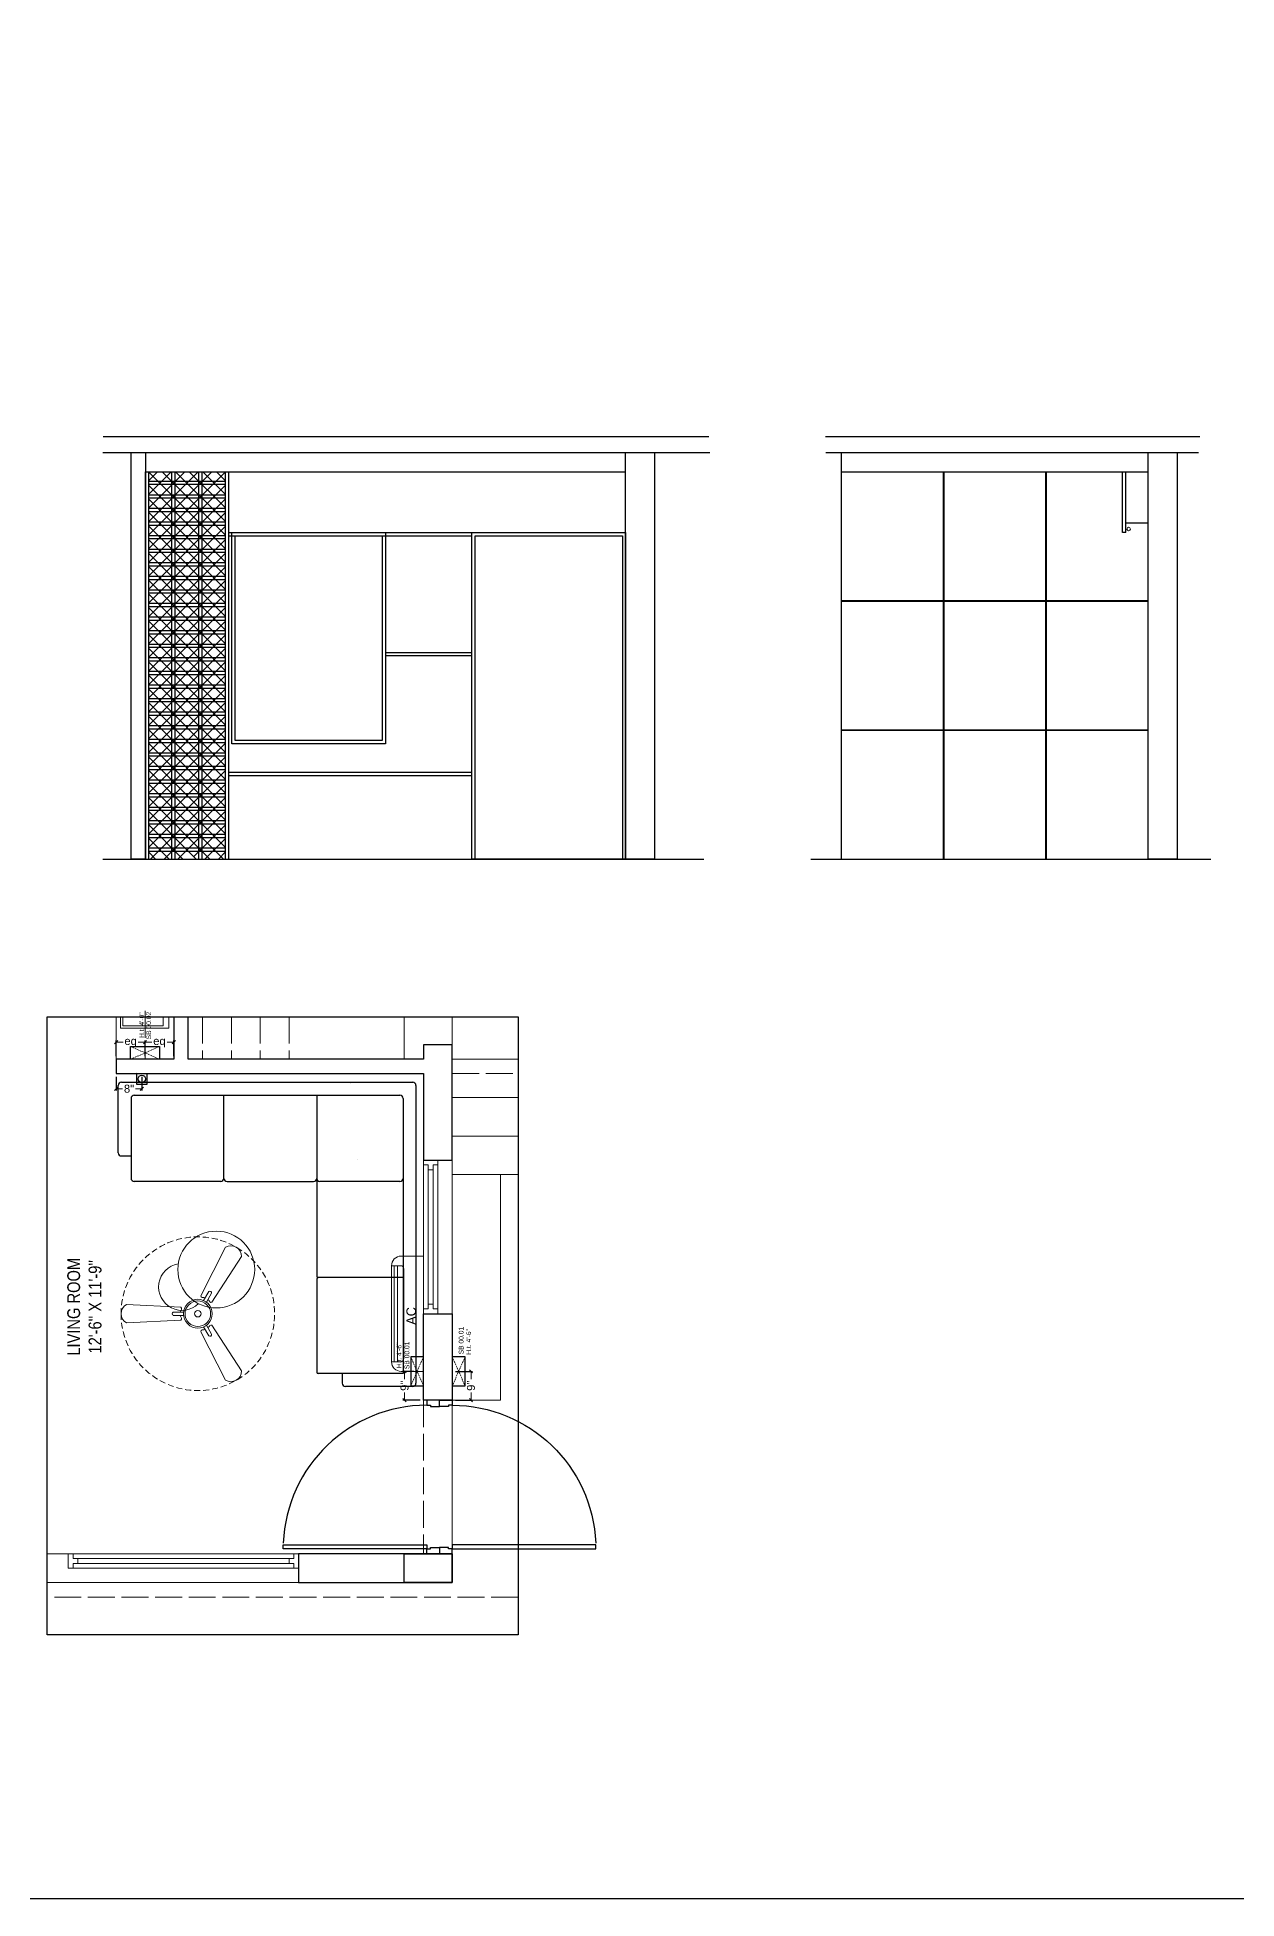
# Model space of a CAD drawing. Header units: millimetres. Extents: x 56222 to 3066687, y -650199 to -121287.
# Drawn here: x 145941 to 146316, y -180271 to -179690 of the extents above; entities that cross this region are included whole.
import ezdxf

# ---------------------------------------------------------------- set-up
doc = ezdxf.new("R2010")
doc.units = ezdxf.units.MM
doc.header["$MEASUREMENT"] = 0
doc.header["$PDMODE"] = 35
for name, pattern in [('ACAD_ISO02W100', [15, 12, -3]), ('DASHED', [0.75, 0.5, -0.25]), ('DASHED2', [0.375, 0.25, -0.125])]:
    doc.linetypes.add(name, pattern=pattern)
doc.layers.get('Defpoints').update_dxf_attribs({"color": 220})
for name, color, linetype in [('AR DOOR', 40, 'Continuous'), ('AR ELE-5', 134, 'Continuous'), ('str coll', 6, 'Continuous')]:
    doc.layers.add(name, color=color, linetype=linetype)
for name, color, linetype, lineweight in [('COLUMN', 1, 'Continuous', 30), ('dim05', 1, 'Continuous', 13), ('el', 7, 'Continuous', 20), ('ELEC-wires', 1, 'DASHED2', 13), ('Electrical', 84, 'Continuous', 30), ('ELEVATION', 250, 'Continuous', 9), ('FIRST FLOOR ( TEXT )', 7, 'Continuous', 9), ('FUR', 250, 'Continuous', 0), ('FURNITURE', 32, 'Continuous', 9), ('furniture dimensions', 1, 'DASHED', 0), ('GROUND FLOOR', 7, 'Continuous', 9), ('GROUND FLOOR  ( PLINE )', 251, 'Continuous', 30), ('GROUND FLOOR ( DW_RAIL )', 7, 'Continuous', 9), ('GROUND FLOOR ( STAIR )', 251, 'Continuous', 9), ('SECTION ( SLAB PLine )', 104, 'Continuous', 30), ('Text', 7, 'Continuous', 15), ('wall', 7, 'Continuous', 30), ('XX~SLAB ( BEAM )~ ( DIM )', 7, 'Continuous', 9)]:
    doc.layers.add(name, color=color, linetype=linetype, lineweight=lineweight)
doc.styles.add('Arial', font='arial.ttf')
doc.styles.add('KATHA', font='swissc.ttf')
doc.styles.get("Standard").update_dxf_attribs({"font": 'arial.ttf', "height": 6})
doc.styles.add('TEXT', font='eurr____.ttf')
doc.dimstyles.new('ISO-25', dxfattribs={"dimtxt": 2.5, "dimasz": 1, "dimexe": 0.5, "dimexo": 1, "dimtad": 0, "dimdec": 1, "dimlunit": 4, "dimtxsty": 'Standard', "dimblk": 'OBLIQUE', "dimcen": 2.5, "dimclrd": 1, "dimclre": 1, "dimclrt": 5, "dimadec": 0, "dimazin": 0, "dimtfac": 1, "dimtdec": 1, "dimtmove": 0, "dimatfit": 3, "dimfxl": 1, "dimlwd": -1, "dimarcsym": 0})

# ---------------------------------------------------------------- blocks, each defined once
blk = doc.blocks.new('*U257')
for points in [[(0, 0), (0, 1120), (30, 1120), (30, 0)], [(-40, 0), (0, 0), (0, -30), (10, -30), (10, -100), (-40, -100)], [(1160, 0), (1120, 0), (1120, -30), (1110, -30), (1110, -100), (1160, -100)]]:
    blk.add_lwpolyline(points, close=True)
at = {"layer": 'AR ELE-5', "linetype": 'ByBlock', "ltscale": 15}
blk.add_arc((-2, -1), 1122, 0.0347, 87.627, dxfattribs=at)
blk = doc.blocks.new('_Oblique')
at = {"layer": 'wall', "color": 0, "lineweight": -2}
blk.add_line((-0.5, -0.5), (0.5, 0.5), dxfattribs=at)
blk = doc.blocks.new('*D1211')
at = {"layer": 'Defpoints', "color": 0, "lineweight": 30, "transparency": 16777216}
for p in [(146055.77, -180106.67), (146059.69, -180106.67), (146061.68, -180115.67)]:
    blk.add_point(p, dxfattribs=at)
at = {"layer": 'dim05', "color": 1, "linetype": 'Continuous', "lineweight": -2, "transparency": 16777216}
for p, q in [((146058.69, -180106.67), (146055.27, -180106.67)), ((146060.68, -180115.67), (146055.27, -180115.67))]:
    blk.add_line(p, q, dxfattribs=at)
at = {"layer": 'dim05', "color": 1, "linetype": 'Continuous', "transparency": 16777216}
for p, q in [((146055.77, -180106.67), (146055.77, -180109.11)), ((146055.77, -180115.67), (146055.77, -180113.24))]:
    blk.add_line(p, q, dxfattribs=at)
at = {"layer": 'dim05', "color": 1, "transparency": 16777216}
for p, rotation in [((146055.77, -180106.67), 90), ((146055.77, -180115.67), 270)]:
    blk.add_blockref('_Oblique', p, dxfattribs=dict(at, rotation=rotation))
at = {"layer": 'dim05', "color": 5, "lineweight": 25, "transparency": 16777216, "insert": (146055.77, -180111.17), "char_height": 2.5, "attachment_point": 5, "rotation": 90, "style": 'Arial'}
blk.add_mtext('9"', dxfattribs=at)
blk = doc.blocks.new('6616')
at = {"color": 242, "linetype": 'DASHED', "true_color": 0xcd2027}
for p, q in [((386784.79, -36915.77), (386775.78, -36911.78)), ((386784.79, -36911.78), (386775.78, -36915.77))]:
    blk.add_line(p, q, dxfattribs=at)
at = {"layer": 'ELEC-wires', "color": 5, "linetype": 'ByBlock', "lineweight": 30, "ltscale": 4}
blk.add_lwpolyline([(386775.78, -36911.78), (386784.79, -36911.78), (386784.79, -36915.77), (386775.78, -36915.77)], close=True, dxfattribs=at)
blk = doc.blocks.new('*D1212')
at = {"layer": 'Defpoints', "color": 0, "lineweight": 30, "transparency": 16777216}
for p in [(146070.68, -180106.67), (146076.53, -180106.67), (146070.68, -180115.67)]:
    blk.add_point(p, dxfattribs=at)
at = {"layer": 'dim05', "color": 1, "linetype": 'Continuous', "lineweight": -2, "transparency": 16777216}
for p, q in [((146071.68, -180106.67), (146077.03, -180106.67)), ((146071.68, -180115.67), (146077.03, -180115.67))]:
    blk.add_line(p, q, dxfattribs=at)
at = {"layer": 'dim05', "color": 1, "linetype": 'Continuous', "transparency": 16777216}
for p, q in [((146076.53, -180106.67), (146076.53, -180109.11)), ((146076.53, -180115.67), (146076.53, -180113.24))]:
    blk.add_line(p, q, dxfattribs=at)
at = {"layer": 'dim05', "color": 1, "transparency": 16777216}
for p, rotation in [((146076.53, -180106.67), 90), ((146076.53, -180115.67), 270)]:
    blk.add_blockref('_Oblique', p, dxfattribs=dict(at, rotation=rotation))
at = {"layer": 'dim05', "color": 5, "lineweight": 25, "transparency": 16777216, "insert": (146076.53, -180111.17), "char_height": 2.5, "attachment_point": 5, "rotation": 90, "style": 'Arial'}
blk.add_mtext('9"', dxfattribs=at)
blk = doc.blocks.new('*D1213')
at = {"layer": 'Defpoints', "color": 0, "lineweight": 30, "transparency": 16777216}
for p in [(145965.68, -180013.67), (145973.68, -180013.67), (145973.68, -180018.39)]:
    blk.add_point(p, dxfattribs=at)
at = {"layer": 'dim05', "color": 1, "linetype": 'Continuous', "lineweight": -2, "transparency": 16777216}
for p, q in [((145965.68, -180014.67), (145965.68, -180018.89)), ((145973.68, -180014.67), (145973.68, -180018.89))]:
    blk.add_line(p, q, dxfattribs=at)
at = {"layer": 'dim05', "color": 1, "linetype": 'Continuous', "transparency": 16777216}
for p, q in [((145965.68, -180018.39), (145967.62, -180018.39)), ((145973.68, -180018.39), (145971.75, -180018.39))]:
    blk.add_line(p, q, dxfattribs=at)
at = {"layer": 'dim05', "color": 1, "transparency": 16777216, "rotation": 180}
blk.add_blockref('_Oblique', (145965.68, -180018.39), dxfattribs=at)
at = {"layer": 'dim05', "color": 1, "transparency": 16777216}
blk.add_blockref('_Oblique', (145973.68, -180018.39), dxfattribs=at)
at = {"layer": 'dim05', "color": 5, "lineweight": 25, "transparency": 16777216, "insert": (145969.68, -180018.39), "char_height": 2.5, "attachment_point": 5, "style": 'Arial'}
blk.add_mtext('8"', dxfattribs=at)
blk = doc.blocks.new('*D1214')
at = {"layer": 'Defpoints', "color": 0, "lineweight": 30, "transparency": 16777216}
for p in [(145974.68, -180003.85), (145965.68, -180009.17), (145974.68, -180009.17)]:
    blk.add_point(p, dxfattribs=at)
at = {"layer": 'dim05', "color": 1, "linetype": 'Continuous', "lineweight": -2, "transparency": 16777216}
for p, q in [((145965.68, -180008.17), (145965.68, -180003.35)), ((145974.68, -180008.17), (145974.68, -180003.35))]:
    blk.add_line(p, q, dxfattribs=at)
at = {"layer": 'dim05', "color": 1, "linetype": 'Continuous', "transparency": 16777216}
for p, q in [((145965.68, -180003.85), (145967.8, -180003.85)), ((145974.68, -180003.85), (145972.56, -180003.85))]:
    blk.add_line(p, q, dxfattribs=at)
at = {"layer": 'dim05', "color": 1, "transparency": 16777216, "rotation": 180}
blk.add_blockref('_Oblique', (145965.68, -180003.85), dxfattribs=at)
at = {"layer": 'dim05', "color": 1, "transparency": 16777216}
blk.add_blockref('_Oblique', (145974.68, -180003.85), dxfattribs=at)
at = {"layer": 'dim05', "color": 5, "lineweight": 25, "transparency": 16777216, "insert": (145970.18, -180003.85), "char_height": 2.5, "attachment_point": 5, "style": 'Arial'}
blk.add_mtext('eq', dxfattribs=at)
blk = doc.blocks.new('*D1215')
at = {"layer": 'Defpoints', "color": 0, "lineweight": 30, "transparency": 16777216}
for p in [(145974.68, -180003.85), (145974.68, -180009.17), (145983.68, -180009.17)]:
    blk.add_point(p, dxfattribs=at)
at = {"layer": 'dim05', "color": 1, "linetype": 'Continuous', "lineweight": -2, "transparency": 16777216}
for p, q in [((145974.68, -180008.17), (145974.68, -180003.35)), ((145983.68, -180008.17), (145983.68, -180003.35))]:
    blk.add_line(p, q, dxfattribs=at)
at = {"layer": 'dim05', "color": 1, "linetype": 'Continuous', "transparency": 16777216}
for p, q in [((145974.68, -180003.85), (145976.8, -180003.85)), ((145983.68, -180003.85), (145981.56, -180003.85))]:
    blk.add_line(p, q, dxfattribs=at)
at = {"layer": 'dim05', "color": 1, "transparency": 16777216, "rotation": 180}
blk.add_blockref('_Oblique', (145974.68, -180003.85), dxfattribs=at)
at = {"layer": 'dim05', "color": 1, "transparency": 16777216}
blk.add_blockref('_Oblique', (145983.68, -180003.85), dxfattribs=at)
at = {"layer": 'dim05', "color": 5, "lineweight": 25, "transparency": 16777216, "insert": (145979.18, -180003.85), "char_height": 2.5, "attachment_point": 5, "style": 'Arial'}
blk.add_mtext('eq', dxfattribs=at)
blk = doc.blocks.new('fan')
at = {"layer": 'Electrical', "lineweight": 15, "ltscale": 20}
for p, q in [((3300835.29, -509900.78), (3300836.47, -509923.43)), ((3300841.81, -509923.43), (3300842.99, -509900.78)), ((3300838.47, -509924.57), (3300838.47, -509920.25)), ((3300839.81, -509920.28), (3300839.81, -509924.57)), ((3300831.66, -509931.77), (3300811.45, -509942.07)), ((3300829.93, -509935.08), (3300833.64, -509932.93)), ((3300834.31, -509934.09), (3300830.57, -509936.25)), ((3300847.68, -509936.23), (3300843.97, -509934.09)), ((3300844.64, -509932.93), (3300848.38, -509935.09)), ((3300866.83, -509942.07), (3300846.62, -509931.77)), ((3300815.3, -509948.74), (3300834.33, -509936.39)), ((3300843.95, -509936.39), (3300862.98, -509948.74))]:
    blk.add_line(p, q, dxfattribs=at)
at = {"layer": 'Electrical', "linetype": 'DASHED', "lineweight": 15, "ltscale": 5}
blk.add_circle((3300839.14, -509930.53), 32, dxfattribs=at)
at = {"layer": 'Electrical', "lineweight": 15, "ltscale": 20}
for centre, major_axis, start_param, end_param in [((3300839.14, -509902.94), (3.12, 3.12), -0.272136, 1.842967), ((3300839.14, -509930.53), (4.24, -4.24), 3.14161, 9.424795), ((3300839.14, -509930.53), (3.77, -3.77), 1.749190548672175e-05, 6.283202799085073), ((3300837.1, -509923.08), (0.51, 0.51), 2.863014, 4.257784), ((3300839.14, -509926.42), (2.27, -2.27), 2.565057, 2.951308), ((3300839.13, -509920.5), (0.501, 0.501), -0.465536, 1.983618), ((3300839.14, -509926.42), (2.27, 2.27), 0.19032, 0.57657), ((3300841.18, -509923.08), (0.51, -0.51), 5.167028, 6.561799), ((3300831.67, -509932.49), (0.51, -0.51), 0.978238, 2.373008), ((3300835.59, -509932.58), (2.27, -2.27), 3.855511, 4.241762), ((3300839.14, -509930.53), (0.943, 0.943), 1.570814, 7.853999), ((3300842.69, -509932.58), (2.27, 2.27), 5.183051, 5.569301), ((3300846.61, -509932.49), (0.51, -0.51), 2.339416, 3.734186), ((3300815.25, -509944.32), (3.12, -3.12), 3.393055, 5.508159), ((3300830.46, -509935.55), (0.501, -0.501), 3.199655, 5.648809), ((3300835.59, -509932.58), (2.27, -2.27), 4.659452, 5.045703), ((3300833.71, -509936.02), (0.51, 0.51), -1.325776, 0.068994), ((3300844.57, -509936.02), (0.51, -0.51), 3.072633, 4.467404), ((3300842.69, -509932.58), (2.27, 2.27), 4.37911, 4.765361), ((3300847.83, -509935.54), (0.501, 0.501), 3.723254, 6.172408), ((3300863.03, -509944.32), (3.12, -3.12), 5.48745, 7.602554)]:
    blk.add_ellipse(centre, major_axis=major_axis, ratio=1, start_param=start_param, end_param=end_param, dxfattribs=at)
blk = doc.blocks.new('ac paln')
at = {"layer": 'Electrical', "lineweight": 15}
for p, q in [((389238.69, -37646.36), (389238.69, -37610.34)), ((389238.69, -37610.34), (389245.67, -37610.34)), ((389244.81, -37642.35), (389244.81, -37614.35)), ((389245.81, -37613.35), (389248.68, -37613.35)), ((389246.82, -37643.35), (389246.82, -37613.35)), ((389247.82, -37643.35), (389247.82, -37613.35)), ((389248.68, -37613.35), (389248.68, -37643.35)), ((389248.68, -37643.35), (389248.68, -37613.35)), ((389245.67, -37646.36), (389238.69, -37646.36)), ((389245.81, -37643.35), (389248.68, -37643.35)), ((389248.68, -37643.35), (389248.68, -37643.35))]:
    blk.add_line(p, q, dxfattribs=at)
for centre, start, end in [((389245.67, -37613.35), 0, 90), ((389245.67, -37643.35), 270, 0)]:
    blk.add_arc(centre, 3.01, start, end, dxfattribs=at)
at = {"layer": 'Electrical', "lineweight": 15, "extrusion": (0, 0, -1)}
for centre, start_param, end_param in [((389245.81, -37614.35), -0.785398, 0.785398), ((389245.81, -37642.35), 3.926991, 5.497787)]:
    blk.add_ellipse(centre, major_axis=(-0.71, 0.71), ratio=1, start_param=start_param, end_param=end_param, dxfattribs=at)
at = {"layer": 'Text', "style": 'TEXT'}
blk.add_text('AC', height=3, rotation=270, dxfattribs=at).set_placement((389241.02, -37624.87))

msp = doc.modelspace()

# ---------------------------------------------------------------- linework, layer by layer
at = {"layer": 'COLUMN'}
msp.add_lwpolyline([(146055.6824, -180172.6746), (146055.6824, -180163.6746), (146070.6824, -180163.6746), (146070.6824, -180172.6746)], close=True, dxfattribs=at)
at = {"layer": 'ELEVATION', "color": 0, "lineweight": 25}
for points in [[(146001.8199, -179844.636), (146049.8199, -179844.636), (146049.8199, -179910.636), (146001.8199, -179910.636)], [(146002.8199, -179845.636), (146048.8199, -179845.636), (146048.8199, -179909.636), (146002.8199, -179909.636)], [(146076.8199, -179844.636), (146124.8199, -179844.636), (146124.8199, -179946.636), (146076.8199, -179946.636)], [(146077.8199, -179845.636), (146123.8199, -179845.636), (146123.8199, -179946.636), (146077.8199, -179946.636)]]:
    msp.add_lwpolyline(points, close=True, dxfattribs=at)
at = {"layer": 'FUR'}
for p, q in [((146038.9937, -180016.8059), (146038.9937, -180016.8059)), ((146040.9937, -180040.3953), (146040.9937, -180040.3953))]:
    msp.add_line(p, q, dxfattribs=at)
at = {"layer": 'FURNITURE', "lineweight": 25}
for p, q in [((145974.8199, -179946.636), (145974.8199, -179825.636)), ((145975.7628, -179825.636), (145999.8199, -179849.6931)), ((145975.8199, -179946.636), (145975.8199, -179825.636)), ((145999.8199, -179825.636), (145975.8199, -179849.636)), ((145995.5772, -179825.636), (145975.8199, -179845.3934)), ((145991.3346, -179825.636), (145975.8199, -179841.1507)), ((145987.0919, -179825.636), (145975.8199, -179836.9081)), ((145982.8493, -179825.636), (145975.8199, -179832.6655)), ((145978.6067, -179825.636), (145975.8199, -179828.4228)), ((145980.0054, -179825.636), (145999.8199, -179845.4505)), ((145983.0487, -179946.636), (145983.0487, -179825.636)), ((145984.0487, -179946.636), (145984.0487, -179825.636)), ((145984.248, -179825.636), (145999.8199, -179841.2079)), ((145988.4907, -179825.636), (145999.8199, -179836.9652)), ((145991.5339, -179946.636), (145991.5339, -179825.636)), ((145992.5339, -179946.636), (145992.5339, -179825.636)), ((145992.7333, -179825.636), (145999.8199, -179832.7226)), ((145996.976, -179825.636), (145999.8199, -179828.4799)), ((145999.8199, -179946.636), (145999.8199, -179825.636)), ((146000.8199, -179946.636), (146000.8199, -179825.636)), ((146224.0515, -179825.636), (146224.0515, -179946.636)), ((146224.2085, -179825.636), (146224.2085, -179946.636)), ((146256.0515, -179825.636), (146256.0515, -179946.636)), ((146256.2085, -179825.636), (146256.2085, -179946.636)), ((145999.8199, -179829.8787), (145975.8199, -179853.8787)), ((145975.8199, -179829.9358), (145999.8199, -179853.9358)), ((145999.8208, -179828.6793), (145975.8208, -179828.6793)), ((145999.8208, -179829.6793), (145975.8208, -179829.6793)), ((145999.8199, -179834.1213), (145975.8199, -179858.1213)), ((145975.8199, -179834.1784), (145999.8199, -179858.1784)), ((145999.8199, -179838.3639), (145975.8199, -179862.3639)), ((145999.8208, -179832.9219), (145975.8208, -179832.9219)), ((145999.8208, -179833.9219), (145975.8208, -179833.9219)), ((145999.8208, -179837.1646), (145975.8208, -179837.1646)), ((145999.8208, -179838.1646), (145975.8208, -179838.1646)), ((145975.8199, -179838.4211), (145999.8199, -179862.4211)), ((145999.8199, -179842.6066), (145975.8199, -179866.6066)), ((145975.8199, -179842.6637), (145999.8199, -179866.6637)), ((145999.8208, -179841.4072), (145975.8208, -179841.4072)), ((145999.8208, -179842.4072), (145975.8208, -179842.4072)), ((145999.8199, -179846.8492), (145975.8199, -179870.8492)), ((145975.8199, -179846.9063), (145999.8199, -179870.9063)), ((145999.8208, -179845.6499), (145975.8208, -179845.6499)), ((145999.8208, -179846.6499), (145975.8208, -179846.6499)), ((145999.8208, -179849.8925), (145975.8208, -179849.8925)), ((146000.8199, -179844.636), (146076.8199, -179844.636)), ((146000.8199, -179845.636), (146076.8199, -179845.636)), ((145999.8199, -179851.0919), (145975.8199, -179875.0919)), ((145975.8199, -179851.149), (145999.8199, -179875.149)), ((145999.8199, -179855.3345), (145975.8199, -179879.3345)), ((145975.8199, -179855.3916), (145999.8199, -179879.3916)), ((145999.8208, -179850.8925), (145975.8208, -179850.8925)), ((145999.8208, -179854.1351), (145975.8208, -179854.1351)), ((145999.8208, -179855.1351), (145975.8208, -179855.1351)), ((145999.8199, -179859.5772), (145975.8199, -179883.5772)), ((145975.8199, -179859.6343), (145999.8199, -179883.6343)), ((145999.8208, -179858.3778), (145975.8208, -179858.3778)), ((145999.8208, -179859.3778), (145975.8208, -179859.3778)), ((145999.8199, -179863.8198), (145975.8199, -179887.8198)), ((145975.8199, -179863.8769), (145999.8199, -179887.8769)), ((145999.8208, -179862.6204), (145975.8208, -179862.6204)), ((145999.8208, -179863.6204), (145975.8208, -179863.6204)), ((145999.8208, -179866.8631), (145975.8208, -179866.8631)), ((146192.13, -179865.8909), (146288.13, -179865.8909)), ((146192.13, -179866.0479), (146288.13, -179866.0479)), ((145999.8199, -179868.0624), (145975.8199, -179892.0624)), ((145975.8199, -179868.1195), (145999.8199, -179892.1195)), ((145999.8199, -179872.3051), (145975.8199, -179896.3051)), ((145975.8199, -179872.3622), (145999.8199, -179896.3622)), ((145999.8208, -179867.8631), (145975.8208, -179867.8631)), ((145999.8208, -179871.1057), (145975.8208, -179871.1057)), ((145999.8208, -179872.1057), (145975.8208, -179872.1057)), ((145999.8199, -179876.5477), (145975.8199, -179900.5477)), ((145975.8199, -179876.6048), (145999.8199, -179900.6048)), ((145999.8208, -179875.3483), (145975.8208, -179875.3483)), ((145999.8208, -179876.3483), (145975.8208, -179876.3483)), ((145999.8199, -179880.7904), (145975.8199, -179904.7904)), ((145975.8199, -179880.8475), (145999.8199, -179904.8475)), ((145999.8208, -179879.591), (145975.8208, -179879.591)), ((145999.8208, -179880.591), (145975.8208, -179880.591)), ((145999.8208, -179883.8336), (145975.8208, -179883.8336)), ((145999.8208, -179884.8336), (145975.8208, -179884.8336)), ((146049.8199, -179882.086), (146076.8199, -179882.086)), ((146049.8199, -179883.086), (146076.8199, -179883.086)), ((145999.8199, -179885.033), (145975.8199, -179909.033)), ((145975.8199, -179885.0901), (145999.8199, -179909.0901)), ((145999.8199, -179889.2756), (145975.8199, -179913.2756)), ((145975.8199, -179889.3327), (145999.8199, -179913.3327)), ((145999.8208, -179888.0763), (145975.8208, -179888.0763)), ((145999.8208, -179889.0763), (145975.8208, -179889.0763)), ((145999.8199, -179893.5183), (145975.8199, -179917.5183)), ((145975.8199, -179893.5754), (145999.8199, -179917.5754)), ((145999.8208, -179892.3189), (145975.8208, -179892.3189)), ((145999.8208, -179893.3189), (145975.8208, -179893.3189)), ((145999.8199, -179897.7609), (145975.8199, -179921.7609)), ((145975.8199, -179897.818), (145999.8199, -179921.818)), ((145999.8199, -179902.0036), (145975.8199, -179926.0036)), ((145975.8199, -179902.0607), (145999.8199, -179926.0607)), ((145999.8208, -179896.5615), (145975.8208, -179896.5615)), ((145999.8208, -179897.5615), (145975.8208, -179897.5615)), ((145999.8208, -179900.8042), (145975.8208, -179900.8042)), ((145999.8208, -179901.8042), (145975.8208, -179901.8042)), ((145999.8199, -179906.2462), (145975.8199, -179930.2462)), ((145975.8199, -179906.3033), (145999.8199, -179930.3033)), ((145999.8208, -179905.0468), (145975.8208, -179905.0468)), ((145999.8208, -179906.0468), (145975.8208, -179906.0468)), ((146192.13, -179906.2242), (146288.13, -179906.2242)), ((146192.13, -179906.3812), (146288.13, -179906.3812)), ((145999.8199, -179910.4888), (145975.8199, -179934.4888)), ((145975.8199, -179910.5459), (145999.8199, -179934.5459)), ((145999.8208, -179909.2895), (145975.8208, -179909.2895)), ((145999.8208, -179910.2895), (145975.8208, -179910.2895)), ((145999.8208, -179913.5321), (145975.8208, -179913.5321)), ((145999.8199, -179914.7315), (145975.8199, -179938.7315)), ((145975.8199, -179914.7886), (145999.8199, -179938.7886)), ((145999.8199, -179918.9741), (145975.8199, -179942.9741)), ((145975.8199, -179919.0312), (145999.8199, -179943.0312)), ((145999.8208, -179914.5321), (145975.8208, -179914.5321)), ((145999.8208, -179917.7748), (145975.8208, -179917.7748)), ((145999.8208, -179918.7748), (145975.8208, -179918.7748)), ((146000.8199, -179919.536), (146076.8199, -179919.536)), ((145975.8199, -179923.2739), (145999.182, -179946.636)), ((145999.8208, -179922.0174), (145975.8208, -179922.0174)), ((145999.8208, -179923.0174), (145975.8208, -179923.0174)), ((145999.8199, -179923.2168), (145976.4006, -179946.636)), ((146000.8199, -179920.536), (146076.8199, -179920.536)), ((145975.8199, -179927.5165), (145994.9394, -179946.636)), ((145999.8208, -179926.26), (145975.8208, -179926.26)), ((145999.8208, -179927.26), (145975.8208, -179927.26)), ((145999.8208, -179930.5027), (145975.8208, -179930.5027)), ((145999.8199, -179927.4594), (145980.6432, -179946.636)), ((145975.8199, -179931.7592), (145990.6967, -179946.636)), ((145975.8199, -179936.0018), (145986.4541, -179946.636)), ((145999.8208, -179931.5027), (145975.8208, -179931.5027)), ((145999.8208, -179934.7453), (145975.8208, -179934.7453)), ((145999.8208, -179935.7453), (145975.8208, -179935.7453)), ((145999.8199, -179931.702), (145984.8859, -179946.636)), ((145999.8199, -179935.9447), (145989.9126, -179945.8519)), ((145975.8199, -179940.2444), (145982.2115, -179946.636)), ((145999.8208, -179938.988), (145975.8208, -179938.988)), ((145999.8208, -179939.988), (145975.8208, -179939.988)), ((145999.8199, -179940.1873), (145993.3712, -179946.636)), ((145975.8199, -179944.4871), (145977.9688, -179946.636)), ((145999.8208, -179943.2306), (145975.8208, -179943.2306)), ((145999.8208, -179944.2306), (145975.8208, -179944.2306)), ((145999.8199, -179944.43), (145997.6138, -179946.636))]:
    msp.add_line(p, q, dxfattribs=at)
at = {"layer": 'FURNITURE', "lineweight": 30}
for p, q in [((146280.13, -179844.636), (146280.13, -179825.636)), ((146281.13, -179844.636), (146281.13, -179825.636)), ((146281.13, -179841.636), (146288.13, -179841.636)), ((146281.13, -179844.636), (146280.13, -179844.636)), ((145966.3199, -180038.3905), (145966.3199, -180017.3905)), ((145967.3199, -180016.3905), (146058.3199, -180016.3905)), ((146059.3199, -180017.3905), (146059.3199, -180110.3905)), ((145970.3199, -180021.3905), (145970.3199, -180024.3905)), ((145970.3199, -180024.3905), (145970.3199, -180046.3905)), ((145971.3199, -180020.3905), (146054.3199, -180020.3905)), ((145999.3199, -180046.3905), (145999.3199, -180020.3905)), ((146028.3199, -180020.3905), (146028.3199, -180076.8905)), ((146055.3199, -180021.3905), (146055.3199, -180107.3905)), ((145967.3199, -180039.3905), (145970.3199, -180039.3905)), ((145998.3199, -180047.3905), (145971.3199, -180047.3905)), ((146000.3199, -180047.3905), (146027.3199, -180047.3905)), ((146054.3199, -180047.3905), (146029.3199, -180047.3905)), ((146028.3199, -180077.8905), (146028.3199, -180106.8905)), ((146055.3199, -180077.3905), (146028.8199, -180077.3905)), ((146055.3199, -180107.3905), (146028.8199, -180107.3905)), ((146036.3199, -180107.3905), (146036.3199, -180110.3905)), ((146058.3199, -180111.3905), (146037.3199, -180111.3905))]:
    msp.add_line(p, q, dxfattribs=at)
at = {"layer": 'FURNITURE'}
msp.add_line((146281.13, -179841.636), (146288.13, -179841.636), dxfattribs=at)
at = {"layer": 'FURNITURE', "color": 242, "lineweight": 30, "true_color": 0xcd2027}
for points in [[(145601.2017, -179162.7165), (147211.6406, -179162.7165), (147211.6406, -180271.4307), (145601.2017, -180271.4307)], [(145944.1352, -180189.0199), (145944.1352, -179995.896), (146091.2476, -179995.896), (146091.2476, -180189.0199)]]:
    msp.add_lwpolyline(points, close=True, dxfattribs=at)
at = {"layer": 'FURNITURE'}
for points in [[(145982.1336, -179995.896), (145982.1276, -179999.4329), (145967.0336, -179999.4241), (145967.0376, -179995.896)], [(145980.3326, -179995.896), (145980.3276, -179998.7115), (145967.7543, -179998.7044), (145967.7576, -179995.896)]]:
    msp.add_lwpolyline(points, dxfattribs=at)
msp.add_circle((145996.9376, -180074.8791, 0.0693), 12, dxfattribs=at)
at = {"layer": 'FURNITURE', "lineweight": 30}
for centre, radius, start, end in [((145967.3199, -180017.3905), 1, 90, 180), ((146058.3199, -180017.3905), 1, 0, 90), ((145971.3199, -180021.3905), 1, 90, 180), ((146054.3199, -180021.3905), 1, 0, 90), ((145967.3199, -180038.3905), 1, 180, 270), ((145971.3199, -180046.3905), 1, 180, 270), ((145998.3199, -180046.3905), 1, 270, 0), ((146000.3199, -180046.3905), 1, 180, 270), ((146027.3199, -180046.3905), 1, 270, 0), ((146029.3199, -180046.3905), 1, 180, 270), ((146054.3199, -180046.3905), 1, 270, 0), ((146054.3199, -180046.3905), 1, 270, 0), ((146028.8199, -180076.8905), 0.5, 180, 270), ((146028.8199, -180077.8905), 0.5, 90, 180), ((146028.8199, -180106.8905), 0.5, 180, 270), ((146037.3199, -180110.3905), 1, 180, 270), ((146058.3199, -180110.3905), 1, 270, 0)]:
    msp.add_arc(centre, radius, start, end, dxfattribs=at)
at = {"layer": 'FURNITURE'}
msp.add_arc((145986.2397, -180080.3156, 0.0693), 7.3133, 99.1977761, 314.6802686, dxfattribs=at)
at = {"layer": 'furniture dimensions', "linetype": 'ByBlock'}
msp.add_circle((146282.0029, -179843.5389), 0.5474, dxfattribs=at)
at = {"layer": 'GROUND FLOOR', "color": 5}
msp.add_line((145988.1824, -179995.896), (145988.1824, -180009.1746), dxfattribs=at)
at = {"layer": 'GROUND FLOOR'}
for p, q in [((146070.6824, -179995.896), (146070.6824, -180172.6746)), ((146070.6824, -180009.1746), (146091.2476, -180009.1746)), ((146061.6824, -180013.6746), (146061.6824, -180115.6746)), ((146070.6824, -180021.1746), (146091.2476, -180021.1746)), ((146070.6824, -180033.1746), (146091.2476, -180033.1746)), ((146070.6824, -180045.1746), (146091.2476, -180045.1746)), ((146061.6824, -180115.6746), (146070.6824, -180115.6746)), ((145944.1352, -180163.6746), (146070.6824, -180163.6746)), ((146022.6824, -180163.6746), (146022.6824, -180172.6746)), ((145944.1352, -180172.6746), (146070.6824, -180172.6746))]:
    msp.add_line(p, q, dxfattribs=at)
at = {"layer": 'GROUND FLOOR', "linetype": 'ACAD_ISO02W100', "ltscale": 0.7}
msp.add_line((146061.6824, -180115.6746), (146061.6824, -180163.6746), dxfattribs=at)
at = {"layer": 'GROUND FLOOR', "color": 1, "linetype": 'ACAD_ISO02W100', "ltscale": 0.7}
for points in [[(146070.6824, -180013.6746), (146091.2476, -180013.6746)], [(146091.2476, -180177.1746), (145944.1352, -180177.1746)]]:
    msp.add_lwpolyline(points, dxfattribs=at)
at = {"layer": 'GROUND FLOOR  ( PLINE )', "lineweight": 0}
msp.add_line((146055.6824, -179995.896), (146055.6824, -180009.1746), dxfattribs=at)
at = {"layer": 'GROUND FLOOR  ( PLINE )'}
for points in [[(145983.6824, -179995.896), (145983.6824, -180009.1746), (145965.6824, -180009.1746), (145965.6824, -180013.6746), (146061.6824, -180013.6746), (146061.6824, -180040.6746), (146070.6824, -180040.6746), (146070.6824, -180009.1746)], [(146061.6824, -180009.1746), (145988.1824, -180009.1746), (145988.1824, -179995.896)], [(146070.6824, -180009.1746), (146070.6824, -180009.1746), (146070.6824, -180004.6746), (146061.6824, -180004.6746), (146061.6824, -180009.1746)]]:
    msp.add_lwpolyline(points, dxfattribs=at)
for points in [[(146061.6824, -180115.6746), (146061.6824, -180088.6746), (146070.6824, -180088.6746), (146070.6824, -180115.6746)], [(146022.6824, -180163.6746), (146022.6824, -180172.6746), (146070.6824, -180172.6746), (146070.6824, -180163.6746)]]:
    msp.add_lwpolyline(points, close=True, dxfattribs=at)
at = {"layer": 'GROUND FLOOR ( DW_RAIL )'}
for points in [[(146061.6824, -180088.6746), (146061.6824, -180040.6746), (146070.6824, -180040.6746), (146070.6824, -180088.6746)], [(146061.6824, -180040.6746), (146061.6824, -180042.1746), (146063.1824, -180042.1746), (146063.1824, -180043.6746), (146064.6824, -180043.6746), (146064.6824, -180085.6746), (146063.1824, -180085.6746), (146063.1824, -180087.1746), (146061.6824, -180087.1746), (146061.6824, -180088.6746), (146066.1824, -180088.6746), (146066.1824, -180087.1746), (146064.6824, -180087.1746), (146064.6824, -180085.6746), (146063.1824, -180085.6746), (146063.1824, -180043.6746), (146064.6824, -180043.6746), (146064.6824, -180042.1746), (146066.1824, -180042.1746), (146066.1824, -180040.6746), (146061.6824, -180040.6746), (146061.6824, -180088.6746), (146066.1824, -180088.6746), (146066.1824, -180040.6746)], [(146022.6824, -180163.6746), (146021.1824, -180163.6746), (146021.1824, -180165.1746), (146019.6824, -180165.1746), (146019.6824, -180166.6746), (145953.6824, -180166.6746), (145953.6824, -180165.1746), (145952.1824, -180165.1746), (145952.1824, -180163.6746), (145950.6824, -180163.6746), (145950.6824, -180168.1746), (145952.1824, -180168.1746), (145952.1824, -180166.6746), (145953.6824, -180166.6746), (145953.6824, -180165.1746), (146019.6824, -180165.1746), (146019.6824, -180166.6746), (146021.1824, -180166.6746), (146021.1824, -180168.1746), (146022.6824, -180168.1746), (146022.6824, -180163.6746), (145950.6824, -180163.6746), (145950.6824, -180168.1746), (146022.6824, -180168.1746)]]:
    msp.add_lwpolyline(points, close=True, dxfattribs=at)
at = {"layer": 'GROUND FLOOR ( STAIR )', "color": 5, "linetype": 'ACAD_ISO02W100', "ltscale": 0.7}
for p, q in [((145974.6824, -179994.0734), (145974.6824, -180009.1746)), ((145965.6824, -179995.896), (145965.6824, -180009.1746)), ((145983.6824, -179995.896), (145983.6824, -180009.1746)), ((145992.6824, -179995.896), (145992.6824, -180009.1746)), ((146001.6824, -179995.896), (146001.6824, -180009.1746)), ((146010.6824, -179995.896), (146010.6824, -180009.1746)), ((146019.6824, -179995.896), (146019.6824, -180009.1746))]:
    msp.add_line(p, q, dxfattribs=at)
at = {"layer": 'SECTION ( SLAB PLine )', "color": 1}
for p, q in [((145961.6109, -179814.636), (146150.8552, -179814.636)), ((146187.251, -179814.636), (146304.2307, -179814.636)), ((145961.4636, -179819.636), (146151.1579, -179819.636)), ((146187.3566, -179819.636), (146303.8787, -179819.636)), ((145961.4636, -179946.636), (146149.3203, -179946.636)), ((145961.4636, -179946.636), (146149.3203, -179946.636)), ((146182.6543, -179946.636), (146307.7299, -179946.636)), ((146182.6543, -179946.636), (146307.7299, -179946.636))]:
    msp.add_line(p, q, dxfattribs=at)
at = {"layer": 'str coll', "lineweight": 30}
for p, q in [((145974.8199, -179825.636), (146124.8199, -179825.636)), ((146192.13, -179825.636), (146288.13, -179825.636))]:
    msp.add_line(p, q, dxfattribs=at)
at = {"layer": 'XX~SLAB ( BEAM )~ ( DIM )', "lineweight": 30}
msp.add_line((146192.13, -179819.636), (146192.13, -179946.636), dxfattribs=at)
at = {"layer": 'XX~SLAB ( BEAM )~ ( DIM )'}
msp.add_line((145965.6824, -180009.1746), (145965.6824, -179995.896), dxfattribs=at)
at = {"layer": 'XX~SLAB ( BEAM )~ ( DIM )', "lineweight": 30}
for points in [[(145970.3199, -179819.636), (145974.8199, -179819.636), (145974.8199, -179946.636), (145970.3199, -179946.636)], [(146124.8199, -179819.636), (146133.8199, -179819.636), (146133.8199, -179946.636), (146124.8199, -179946.636)], [(146288.13, -179819.636), (146297.13, -179819.636), (146297.13, -179946.636), (146288.13, -179946.636)]]:
    msp.add_lwpolyline(points, close=True, dxfattribs=at)
at = {"layer": 'XX~SLAB ( BEAM )~ ( DIM )', "color": 6, "lineweight": 30}
msp.add_lwpolyline([(145975.3374, -180017.0019), (145975.3374, -180013.6832), (145972.0273, -180013.666), (145972.0273, -180016.9847)], close=True, dxfattribs=at)
at = {"layer": 'XX~SLAB ( BEAM )~ ( DIM )'}
msp.add_lwpolyline([(146070.6824, -180115.6746), (146070.6824, -180045.1746), (146085.7203, -180045.1746), (146085.7203, -180115.6746)], close=True, dxfattribs=at)
at = {"layer": 'XX~SLAB ( BEAM )~ ( DIM )', "color": 6, "lineweight": 30}
msp.add_circle((145973.6824, -180015.3297), 1.1551, dxfattribs=at)

# ---------------------------------------------------------------- block references
at = {"layer": 'AR DOOR', "linetype": 'ByBlock', "lineweight": -2, "extrusion": (0, 0, -1), "yscale": 0.04000000000002399, "zscale": -0.04000000000002399}
for p, xscale, rotation in [((-146062.6824, -180162.0746), -0.04000000000002399, 270), ((-146070.6824, -180162.0746), 0.04000000000002399, 90.00000000000001)]:
    msp.add_blockref('*U257', p, dxfattribs=dict(at, xscale=xscale, rotation=rotation))
at = {"layer": 'dim05', "color": 1, "lineweight": 35, "xscale": -0.7500069902881101, "yscale": 0.7500069902881101, "zscale": 0.7500069902881101, "rotation": 90}
msp.add_blockref('fan', (-236460.2785, 2295563.7544), dxfattribs=at)
at = {"layer": 'el', "color": 1, "rotation": 180}
msp.add_blockref('6616', (532754.9696, -216920.9584), dxfattribs=at)
at = {"layer": 'el', "color": 18, "true_color": 0x000000, "rotation": 180}
msp.add_blockref('ac paln', (535300.3703, -217717.0246), dxfattribs=at)
at = {"layer": 'el', "color": 1, "xscale": -1, "rotation": 270}
for p in [(182973.4661, -566886.9619), (182986.453, -566886.9619)]:
    msp.add_blockref('6616', p, dxfattribs=at)

# ---------------------------------------------------------------- texts
at = {"layer": 'Electrical', "color": 240, "true_color": 0xed1f24, "transparency": 33554687}
for s, p in [('H.t. 4\'-0"', (145974.3695, -180002.5209)), ('H.t. 4\'-6"', (146076.5184, -180101.4794)), ('H.t. 4\'-6"', (146054.7958, -180105.6754))]:
    msp.add_text(s, height=1.5, rotation=90, dxfattribs=at).set_placement(p)
at = {"layer": 'Electrical', "color": 5, "transparency": 33554687}
for s, p in [('SB 00.02 ', (145976.5673, -180002.9721)), ('SB 00.01', (146074.1897, -180101.3806)), ('SB 00.01', (146057.2582, -180105.9876))]:
    msp.add_text(s, height=1.5, rotation=90, dxfattribs=at).set_placement(p)
at = {"layer": 'FIRST FLOOR ( TEXT )', "insert": (145955.7525, -180086.5053), "char_height": 4, "attachment_point": 5, "rotation": 90, "style": 'KATHA'}
msp.add_mtext("LIVING ROOM\\P12'-6'' X 11'-9''", dxfattribs=at)

# ---------------------------------------------------------------- dimensions: what is measured, and where the dimension line sits
at = {"layer": 'dim05', "color": 27, "lineweight": 25, "true_color": 0x7d5120}
dim = msp.add_linear_dim(base=(145974.6824, -180003.8455), p1=(145965.6824, -180009.1746), p2=(145974.6824, -180009.1746), angle=180, text='eq', dimstyle='ISO-25', override={"dimtxsty": 'Arial'}, dxfattribs=at)
dim.commit()
dim.dimension.update_dxf_attribs({"geometry": '*D1214', "text_midpoint": (145970.1824, -180003.8455)})
dim = msp.add_linear_dim(base=(145974.6824, -180003.8455), p1=(145983.6824, -180009.1746), p2=(145974.6824, -180009.1746), text='eq', dimstyle='ISO-25', override={"dimtxsty": 'Arial'}, dxfattribs=at)
dim.commit()
dim.dimension.update_dxf_attribs({"geometry": '*D1215', "text_midpoint": (145979.1824, -180003.8455)})
for base, p1, p2, angle, picture, middle in [((145973.6824, -180018.3943), (145965.6824, -180013.6746), (145973.6824, -180013.6746), 180, '*D1213', (145969.6824, -180018.3943)), ((146055.7663, -180106.6746), (146061.6824, -180115.6746), (146059.6889, -180106.6746), 90, '*D1211', (146055.7663, -180111.1746)), ((146076.5327, -180106.6746), (146070.6824, -180115.6746), (146070.6824, -180106.6746), 90, '*D1212', (146076.5327, -180111.1746))]:
    dim = msp.add_linear_dim(base=base, p1=p1, p2=p2, angle=angle, dimstyle='ISO-25', override={"dimtxsty": 'Arial'}, dxfattribs=at)
    dim.commit()
    dim.dimension.update_dxf_attribs({"geometry": picture, "text_midpoint": middle})

doc.saveas('drawing.dxf')
